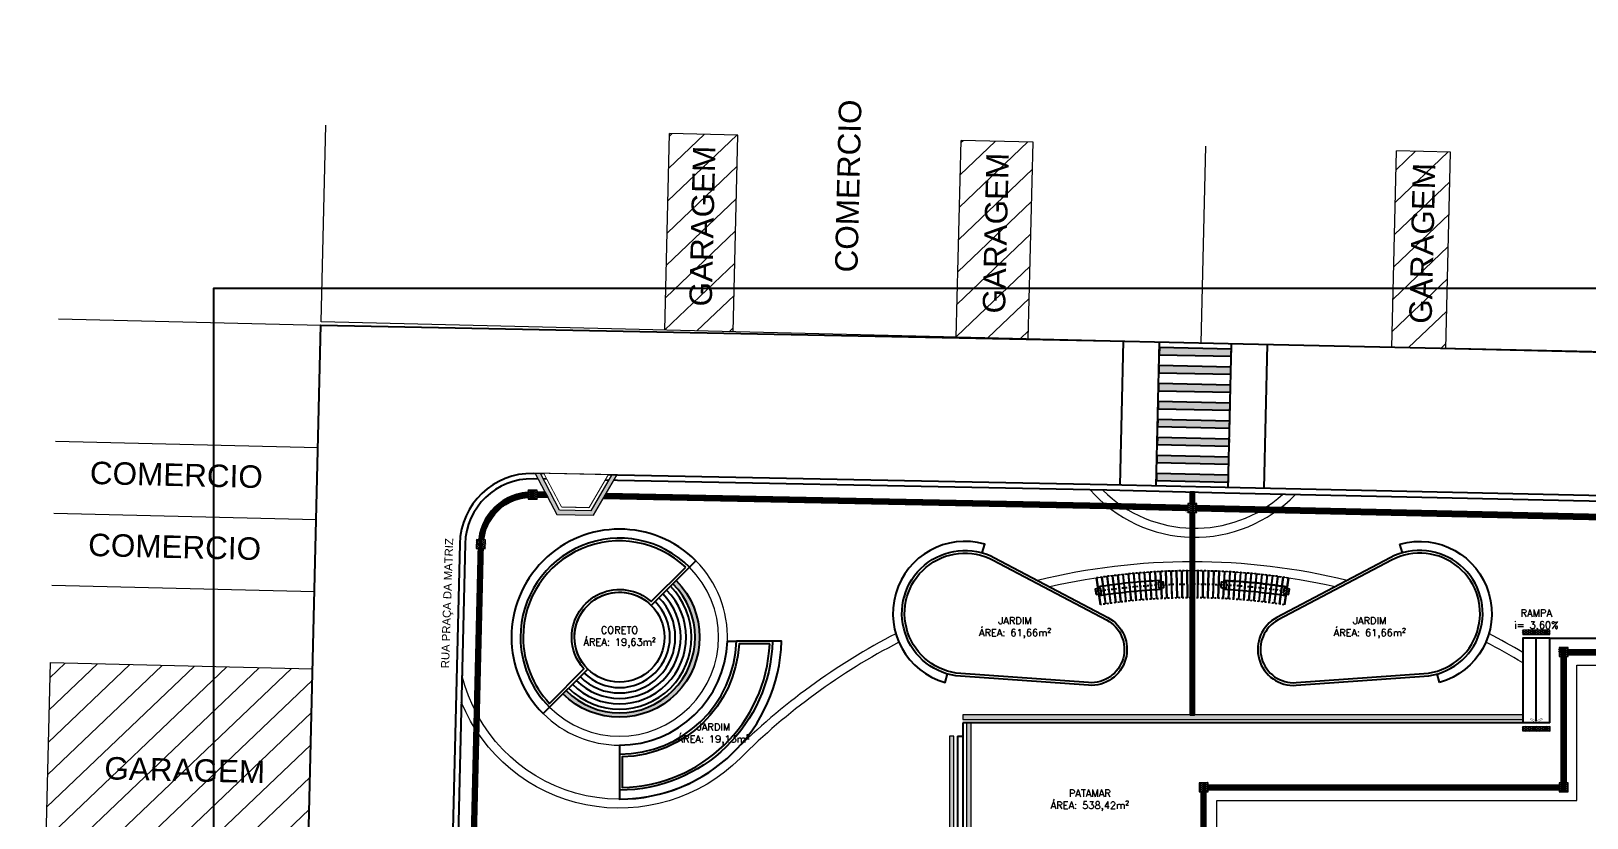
# Model space of a CAD drawing. Extents: x 387222 to 388513, y 9633222 to 9634061.
# Drawn here: x 387920.9 to 388007.3, y 9633648.4 to 9633692.1 of the extents above; entities that cross this region are included whole.
import ezdxf

# ---------------------------------------------------------------- set-up
doc = ezdxf.new("R2010")
doc.units = 0
doc.header["$LTSCALE"] = 0.04921259842519685
doc.set_wipeout_variables(frame=1)
doc.linetypes.add('DASHDOT', pattern=[1, 0.5, -0.25, 0, -0.25])
doc.layers.get('Defpoints').update_dxf_attribs({"color": 8})
for name, color, linetype, lineweight in [('ARQ_ALVENARIA', 1, 'Continuous', 0), ('ARQ_PISO', 7, 'Continuous', 13), ('CARAMANCHÃO', 2, 'Continuous', 13), ('Layout', 8, 'Continuous', 13)]:
    doc.layers.add(name, color=color, linetype=linetype, lineweight=lineweight)
for name, color, linetype in [('BANCO', 2, 'Continuous'), ('Camada 1', 7, 'Continuous'), ('EIXO', 253, 'DASHDOT'), ('MEIO-FIO', 3, 'Continuous'), ('P2', 2, 'Continuous'), ('P6', 4, 'Continuous'), ('PISO PODOTÁTIL DE ALERTA', 22, 'Continuous'), ('PISO PODOTÁTIL DIRECIONAL', 40, 'Continuous'), ('RAMPA', 7, 'Continuous'), ('SINAH_IMPLANTAR', 7, 'Continuous'), ('Texto', 2, 'Continuous')]:
    doc.layers.add(name, color=color, linetype=linetype)
doc.styles.add('COTA_200', font='romans.shx', dxfattribs={"height": 0.4})
doc.styles.add('RUA_200', font='arial.ttf', dxfattribs={"height": 0.45})
doc.styles.add('T7', font='arial.ttf')
pattern_1 = [(45, (57.49700831703376, -18.20105795003474), (-0.8980256121069153, 0.8980256121069154), [])]
pattern_2 = [(45, (72.08495355065679, 44.64894174784422), (-0.8980256121069153, 0.8980256121069154), [])]
pattern_3 = [(0, (0, 0), (0, 0.054992613154), [0.03175, -0.0635]), (120, (0, 0), (-0.04762500001185428, -0.02749630657699998), [0.03174999999999999, -0.06349999999999999]), (59.99999999999999, (0.03175, 0), (-0.04762500001185427, 0.027496306577), [0.03175, -0.0635])]
pattern_4 = [(45, (0, 0), (-0.02245064030267288, 0.02245064030267288), [])]

# ---------------------------------------------------------------- blocks, each defined once
blk = doc.blocks.new('A$C16AF3B07')
at = {"layer": 'Layout'}
h = blk.add_hatch(dxfattribs=at)
h.set_pattern_fill('LINE', color=256, scale=0.4, angle=45, style=0)
h.set_pattern_definition(pattern_1)
h.paths.add_polyline_path([(22.90000041777967, 10.93513705208898), (19.10000041779131, 10.93513705208898), (19.10000041779131, 2.272427082061768e-07), (22.90000041777967, 2.272427082061768e-07)])
h = blk.add_hatch(dxfattribs=at)
h.set_pattern_fill('LINE', color=256, scale=0.4, angle=45, style=0)
h.set_pattern_definition(pattern_1)
h.paths.add_polyline_path([(39.30000041780295, 10.93513705208898), (35.30000041780295, 10.93513705208898), (35.30000041780295, 2.272427073179983e-07), (39.30000041780295, 2.272427073179983e-07)])
h = blk.add_hatch(dxfattribs=at)
h.set_pattern_fill('LINE', color=256, scale=0.4, angle=45, style=0)
h.set_pattern_definition(pattern_1)
h.paths.add_polyline_path([(62.50000041775638, 10.93513705208898), (59.50000041775638, 10.93513705208898), (59.50000041775638, 2.272427082061768e-07), (62.50000041775638, 2.272427082061768e-07)])
for p, q in [((4.177563823759556e-07, 2.272427082061768e-07), (4.177563823759556e-07, 10.93513705208898)), ((19.10000041779131, 2.272427082061768e-07), (19.10000041779131, 10.93513705208898)), ((22.90000041777967, 10.93513705208898), (19.10000041779131, 10.93513705208898)), ((22.90000041777967, 2.272427082061768e-07), (22.90000041777967, 10.93513705208898)), ((35.30000041780295, 2.272427082061768e-07), (35.30000041780295, 10.93513705208898)), ((39.30000041780295, 10.93513705208898), (35.30000041780295, 10.93513705208898)), ((39.30000041780295, 2.272427082061768e-07), (39.30000041780295, 10.93513705208898)), ((48.90000041777967, 2.272427082061768e-07), (48.90000041777967, 10.93513705208898)), ((59.50000041775638, 2.272427082061768e-07), (59.50000041775638, 10.93513705208898)), ((62.50000041775638, 10.93513705208898), (59.50000041775638, 10.93513705208898)), ((62.50000041775638, 2.272427082061768e-07), (62.50000041775638, 10.93513705208898)), ((87.5100004177657, 2.272427082061768e-07), (4.177563823759556e-07, 2.272427082061768e-07))]:
    blk.add_line(p, q, dxfattribs=at)
at = {"layer": 'Layout', "char_height": 1.25, "width": 15.72225240717143, "attachment_point": 1, "rotation": 90, "style": 'T7'}
for s, insert in [('COMERCIO', (28.46997878997354, 3.451345736160874)), ('GARAGEM', (20.42481514048995, 1.36657103523612)), ('GARAGEM', (36.72481514047831, 1.36657103523612)), ('GARAGEM', (60.42481514048995, 1.36657103523612))]:
    blk.add_mtext(s, dxfattribs=dict(at, insert=insert))
blk = doc.blocks.new('A$C27F23DB8')
at = {"layer": 'Layout'}
h = blk.add_hatch(dxfattribs=at)
h.set_pattern_fill('LINE', color=256, scale=0.4, angle=45, style=0)
h.set_pattern_definition(pattern_2)
h.paths.add_polyline_path([(-8.418573997914791e-07, 43.74999992549419), (-8.418573997914791e-07, 32.74999992549419), (14.58794565137941, 32.74999992549419), (14.58794565137941, 43.74999992549419)])
h = blk.add_hatch(dxfattribs=at)
h.set_pattern_fill('LINE', color=256, scale=0.4, angle=45, style=0)
h.set_pattern_definition(pattern_2)
h.paths.add_polyline_path([(14.58794565137941, 23.14999992586672), (-8.418573997914791e-07, 23.14999992586672), (-8.418573997914791e-07, -7.450580596923828e-08), (14.58794565137941, -7.450580774559512e-08)])
for p, q in [((-8.418573997914791e-07, 62.84999992512167), (14.58794565137941, 62.84999992512167)), ((14.58794565137941, 62.84999992512167), (14.58794565137941, -7.450580596923828e-08)), ((-8.418573997914791e-07, 56.04999992437661), (14.58794565137941, 56.04999992437661)), ((-8.418573997914791e-07, 52.04999992437661), (14.58794565137941, 52.04999992437661)), ((-8.418573997914791e-07, 48.04999992437661), (14.58794565137941, 48.04999992437661)), ((-8.418573997914791e-07, 43.74999992549419), (14.58794565137941, 43.74999992549419)), ((-8.418573997914791e-07, 43.74999992549419), (-8.418573997914791e-07, 32.74999992549419)), ((-8.418573997914791e-07, 32.74999992549419), (14.58794565137941, 32.74999992549419)), ((-8.418573997914791e-07, 23.14999992586672), (14.58794565137941, 23.14999992586672)), ((-8.418573997914791e-07, 23.14999992586672), (-8.418573997914791e-07, -7.450580596923828e-08)), ((-8.418573997914791e-07, -7.450580596923828e-08), (14.58794565137941, -7.450580596923828e-08))]:
    blk.add_line(p, q, dxfattribs=at)
at = {"layer": 'Layout', "char_height": 1.25, "width": 15.72225240717143, "attachment_point": 1, "style": 'T7'}
for s, insert in [('COMERCIO', (1.958873687661253, 54.97735525295138)), ('COMERCIO', (1.958873687661253, 50.97735525295138)), ('GARAGEM', (3.160352639679331, 38.59256872162223)), ('GARAGEM', (3.160352639679331, 12.04960590042174))]:
    blk.add_mtext(s, dxfattribs=dict(at, insert=insert))
blk = doc.blocks.new('Car 01')
at = {"layer": 'BANCO'}
for radius, start, end in [(35, 92.87999999979368, 98.59907443741207), (35, 81.40092556258797, 87.12000000020632), (34.5, 92.87999999984801, 98.59848131056421), (34.5, 81.4015186894358, 87.12000000015199)]:
    blk.add_arc((-0.291117513901554, -34.7487805634737), radius, start, end, dxfattribs=at)
at = {"layer": 'CARAMANCHÃO'}
for points in [[(-5.648842221009545, 0.344600735232234), (-5.423503837373573, -1.138376882299781)], [(-5.599409633723553, 0.352112015709281), (-5.374071250087582, -1.130865601822734)], [(-5.354660024575423, 0.38825349137187), (-5.14175316732144, -1.096559854224324)], [(-5.305166246311273, 0.3953503873199224), (-5.09225938905729, -1.089462958276272)], [(-5.060122451221105, 0.4294402115046978), (-4.859662062954158, -1.057104652747512)], [(-5.010570955695584, 0.4361222255975008), (-4.810110567428637, -1.050422638654709)], [(-4.765250172757078, 0.4681580010801554), (-4.577250322385225, -1.020014051347971)], [(-4.715644437645096, 0.4744246639311314), (-4.527644587273244, -1.013747388496995)], [(-4.470063884218689, 0.5044041462242603), (-4.294537766312715, -0.9852906484156847)], [(-4.420407390978653, 0.5102550182491541), (-4.244881273072679, -0.9794397763907909)], [(-4.17458430287661, 0.5381761007010937), (-4.011544236389454, -0.9529368840157986)], [(-4.124880536634009, 0.5436107702553272), (-3.961840470146853, -0.947502214461565)], [(-3.878832166374195, 0.5694714970886707), (-3.728289594117086, -0.9229550287127495)], [(-3.829084615514148, 0.5744895823299885), (-3.678542043257039, -0.9179369434714317)], [(-3.582828231737949, 0.5982881356030703), (-3.44479371921625, -0.8953471872955561)], [(-3.533040387672372, 0.6028892863541842), (-3.395005875150673, -0.8907460365444422)], [(-3.286593273514882, 0.6246239952743053), (-3.161076508520637, -0.8701152950525284)], [(-3.236768630507868, 0.6288078874349594), (-3.111251865513623, -0.8659314028918743)], [(-2.990148082550149, 0.6484772264957428), (-2.877157874230761, -0.8472611233592033)], [(-2.940290137485135, 0.6522435657680035), (-2.827299929165747, -0.8434947840869427)], [(-2.693513464240823, 0.6698461566120386), (-2.593057742691599, -0.8267862796783447)], [(-2.643625716329552, 0.6731946803629398), (-2.543169994780328, -0.8234377559274435)], [(-2.396710237546358, 0.6887292861938477), (-2.308796053112019, -0.8086921963840723)], [(-2.34679618809605, 0.6916597578674555), (-2.258882003661711, -0.8057617247104645)], [(-2.099759233125951, 0.7051252890378237), (-2.024392755876761, -0.792980145663023)], [(-2.049822385248262, 0.7076375037431717), (-1.974455907999072, -0.790467930957675)], [(-1.802681291999761, 0.7190330140292645), (-1.73986781144049, -0.7796512302011251)], [(-1.752725150436163, 0.7211267966777086), (-1.689911669876892, -0.777557447552681)], [(-1.505497264093719, 0.7304514851421118), (-1.455241188639775, -0.7687063869088888)], [(-1.455525334924459, 0.7321266885846853), (-1.405269259470515, -0.7670311834663153)], [(-1.208228006900754, 0.7393799033015966), (-1.170532863703556, -0.7601463794708252)], [(-1.158243797370233, 0.74063640832901), (-1.120548654173035, -0.7588898744434118)], [(-0.9108943836181425, 0.7458176389336586), (-0.8857628183322959, -0.7539718132466078)], [(-0.860901401785668, 0.7466553580015898), (-0.8357698364998214, -0.7531340941786766)], [(-0.6135172623326071, 0.7497642450034618), (-0.6009510387084447, -0.750183118507266)], [(-0.5635190168977715, 0.750183118507266), (-0.5509527932736091, -0.7497642450034618)], [(-0.3161175139248371, 0.7512194365262985), (-0.3161175139248371, -0.7487805634737015)], [(-0.266117513878271, 0.7512194365262985), (-0.266117513878271, -0.7487805634737015)], [(-0.01871601090533659, 0.750183118507266), (-0.03128223452949896, -0.7497642450034618)], [(0.03128223452949896, 0.7497642450034618), (0.01871601090533659, -0.750183118507266)], [(0.2786663739825599, 0.7466553580015898), (0.2535348086967133, -0.7531340941786766)], [(0.3286593558150344, 0.7458176389336586), (0.3035277905291878, -0.7539718132466078)], [(0.5760087695671245, 0.74063640832901), (0.5383136263699271, -0.7588898744434118)], [(0.6259929790976457, 0.7393799033015966), (0.5882978359004483, -0.7601463794708252)], [(0.8732903071213514, 0.7321266885846853), (0.8230342316674069, -0.7670311834663153)], [(0.9232622362906113, 0.7304514851421118), (0.8730061608366668, -0.7687063869088888)], [(1.170490122633055, 0.7211267966777086), (1.107676642073784, -0.777557447552681)], [(1.220446264196653, 0.7190330140292645), (1.157632783637382, -0.7796512302011251)], [(1.467587357445154, 0.7076375037431717), (1.392220880195964, -0.790467930957675)], [(1.517524205322843, 0.7051252890378237), (1.442157728073653, -0.792980145663023)], [(1.764561160292942, 0.6916597578674555), (1.676646975858603, -0.8057617247104645)], [(1.81447520974325, 0.6887292861938477), (1.726561025308911, -0.8086921963840723)], [(2.061390688526444, 0.6731946803629398), (1.96093496697722, -0.8234377559274435)], [(2.111278436437715, 0.6698461566120386), (2.010822714888491, -0.8267862796783447)], [(2.358055109682027, 0.6522435657680035), (2.245064901362639, -0.8434947840869427)], [(2.407913054747041, 0.6484772264957428), (2.294922846427653, -0.8472611233592033)], [(2.654533602762967, 0.6288078874349594), (2.529016837768722, -0.8659314028918743)], [(2.704358245769981, 0.6246239952743053), (2.578841480775736, -0.8701152950525284)], [(2.950805359869264, 0.6028892863541842), (2.812770847347565, -0.8907460365444422)], [(3.000593203934841, 0.5982881356030703), (2.862558691413142, -0.8953471872955561)], [(3.24684958771104, 0.5744895823299885), (3.096307015453931, -0.9179369434714317)], [(3.296597138571087, 0.5694714970886707), (3.146054566313978, -0.9229550287127495)], [(3.542645508830901, 0.5436107702553272), (3.379605442343745, -0.947502214461565)], [(3.592349275073502, 0.5381761007010937), (3.429309208586346, -0.9529368840157986)], [(3.838172363175545, 0.5102550182491541), (3.66264624526957, -0.9794397763907909)], [(3.887828856415581, 0.5044041462242603), (3.712302738509607, -0.9852906484156847)], [(4.133409409841988, 0.4744246657937765), (3.945409559470136, -1.01374738663435)], [(4.18301514495397, 0.4681580029428005), (3.995015294582117, -1.020014049485326)], [(4.428335927892476, 0.4361222255975008), (4.227875539625529, -1.050422638654709)], [(4.477887423417997, 0.4294402115046978), (4.277427035151049, -1.057104652747512)], [(4.722931218508165, 0.3953503873199224), (4.510024361254182, -1.089462958276272)], [(4.772424996772315, 0.38825349137187), (4.559518139518332, -1.096559854224324)], [(5.017174605920445, 0.352112015709281), (4.791836222284473, -1.130865601822734)], [(5.066607193206437, 0.344600735232234), (4.841268809570465, -1.138376882299781)]]:
    blk.add_lwpolyline(points, dxfattribs=at)
at = {"layer": 'EIXO'}
for points in [[(-5.624125927395653, 0.3483563754707575), (-5.398787543701474, -1.134621242061257)], [(-5.329913135443348, 0.3918019384145737), (-5.117006278189365, -1.093011405318975)], [(-5.035346703487448, 0.4327812176197767), (-4.834886315162294, -1.053763644769788)], [(-4.740447305201087, 0.4712913315743208), (-4.552447454829235, -1.01688071899116)], [(-4.445235637598671, 0.5073295831680298), (-4.269709519692697, -0.9823652133345604)], [(-4.14973241975531, 0.5408934354782104), (-3.986692353268154, -0.9502195492386818)], [(-3.853958390944172, 0.5719805397093296), (-3.703415818687063, -0.9204459860920906)], [(-3.557934309705161, 0.6005887109786272), (-3.419899797183461, -0.8930466119199991)], [(-3.261680952040479, 0.6267159413546324), (-3.136164186988026, -0.8680233489722013)], [(-2.965219110017642, 0.6503603961318731), (-2.852228901698254, -0.845377953723073)], [(-2.668569590256084, 0.6715204175561666), (-2.568113868765067, -0.8251120168715715)], [(-2.371753212821204, 0.690194521099329), (-2.283839028386865, -0.8072269596159458)], [(-2.074790809187107, 0.7063813973218203), (-1.999424331937917, -0.7917240392416716)], [(-1.777703221247066, 0.7200799062848091), (-1.714889740629587, -0.7786043398082256)], [(-1.480511299509089, 0.7312890868633986), (-1.430255224055145, -0.767868785187602)], [(-1.183235902106389, 0.7400081567466259), (-1.1455407589674, -0.7595181278884411)], [(-0.8858978927019052, 0.7462364993989468), (-0.8607663274160586, -0.7535529546439648)], [(-0.5885181396151893, 0.7499736808240414), (-0.5759519159910269, -0.7499736808240414)], [(-0.291117513901554, 0.7512194365262985), (-0.291117513901554, -0.7487805634737015)], [(0.006283111812081188, 0.7499736808240414), (-0.006283111812081188, -0.7499736808240414)], [(0.3036628648987971, 0.7462364993989468), (0.2785312996129505, -0.7535529546439648)], [(0.6010008743032813, 0.7400081567466259), (0.5633057311642915, -0.7595181278884411)], [(0.8982762717059813, 0.7312890868633986), (0.8480201962520368, -0.767868785187602)], [(1.195468193443958, 0.7200799062848091), (1.132654712826479, -0.7786043398082256)], [(1.492555781383999, 0.7063813973218203), (1.417189304134808, -0.7917240392416716)], [(1.789518185018096, 0.690194521099329), (1.701604000583757, -0.8072269596159458)], [(2.086334562452976, 0.6715204175561666), (1.985878840961959, -0.8251120168715715)], [(2.382984082214534, 0.6503603961318731), (2.269993873895146, -0.845377953723073)], [(2.679445924295578, 0.6267159413546324), (2.553929159243125, -0.8680233489722013)], [(2.975699281902052, 0.6005887109786272), (2.837664769380353, -0.8930466119199991)], [(3.271723363141064, 0.5719805397093296), (3.121180790883955, -0.9204459860920906)], [(3.567497391952202, 0.5408934354782104), (3.404457325465046, -0.9502195492386818)], [(3.863000609795563, 0.5073295831680298), (3.687474491889589, -0.9823652133345604)], [(4.158212277397979, 0.4712913334369659), (3.970212427026127, -1.016880717128515)], [(4.45311167568434, 0.4327812176197767), (4.252651287359186, -1.053763644769788)], [(4.74767810764024, 0.3918019384145737), (4.534771250386257, -1.093011405318975)], [(5.041890899592545, 0.3483563754707575), (4.816552515898366, -1.134621242061257)]]:
    blk.add_lwpolyline(points, dxfattribs=at)
for radius, start, end in [(34.75, 81.13846155099105, 98.86153844900895), (35.5, 81.36000000304605, 98.63999999695396), (34, 81.36000000304605, 98.63999999695396)]:
    blk.add_arc((-0.291117513901554, -34.7487805634737), radius, start, end, dxfattribs=at)
at = {"layer": 'P6'}
for points in [[(-2.179320110939443, -0.2012378051877022, -0.002167640242769304), (-1.879699024022557, -0.1861645095050335), (-1.894772458763327, 0.1134593691676855, 0.002149007059236407), (-2.194393545971252, 0.09838607534766197)], [(1.297464027360547, -0.1861645113676786, -0.002167640242769304), (1.597085114277434, -0.2012378070503473), (1.612158551230095, 0.09838607162237167, 0.002149007059236407), (1.312537464255001, 0.1134593691676855)], [(-5.637037243577652, -0.5651710126549006, -0.002167640242769304), (-5.340441720210947, -0.5201033353805542), (-5.385509815707337, -0.2235050480812788, 0.002149007059236407), (-5.682105339481495, -0.26857272349298)], [(4.758206723199692, -0.5201033409684896, -0.002167640242769304), (5.054802246566396, -0.565171018242836), (5.09987034421647, -0.2685727309435606, 0.002149007059236407), (4.80327482096618, -0.2235050518065691)]]:
    blk.add_lwpolyline(points, format="xyb", close=True, dxfattribs=at)
blk = doc.blocks.new('A$C71521215')
blk.add_wipeout([(8.30809585750103e-06, 2.3207240477204323), (0.2859305207966827, 2.314510190859438), (1.3533242392586544, 0.2908406164497128), (3.0882759101805277, 0.2531354706734419), (4.242579913348891, 2.2285217866301537), (4.528502125060186, 2.2223079316318035), (3.2299101346870884, -1.6521662473678589e-06), (1.2008262417512015, 0.04409577324986458)])
at = {"layer": 'RAMPA'}
for points in [[(0.5146682909689844, 2.30953910574317), (1.475322637299541, 0.4882364887744188), (2.974968530528713, 0.4556451700627804), (4.013842144981027, 2.233492871746421)], [(4.013842144981027, 2.233492871746421), (0.5146682909689844, 2.30953910574317)], [(1.475322637299541, 0.4882364887744188), (1.514432219963055, 2.287811562418938)], [(2.974968530528713, 0.4556451700627804), (3.014078113483265, 2.255220241844654)]]:
    blk.add_lwpolyline(points, dxfattribs=at)
blk.add_wipeout([(4.013842144981027, 2.2334928717464204), (2.974968530564395, 0.455645169541369), (3.0140781162612504, 2.255220369001134)])
blk.add_wipeout([(3.0140781134843646, 2.255220241945831), (1.5144322199966456, 2.287811562039094), (1.4753226372980248, 0.48823648982316215), (2.9749685305743476, 0.45564517071872324)])
blk.add_wipeout([(1.5144322210701553, 2.2878116109539475), (0.5146682909565643, 2.309539106065689), (1.4753226372887416, 0.48823648891477367)])
at = {"layer": 'PISO PODOTÁTIL DE ALERTA'}
h = blk.add_hatch(dxfattribs=at)
h.set_pattern_fill('HEX', color=256, scale=0.01)
h.set_pattern_definition([(0, (-387948.2243954765, -9633669.536576068), (0, 0.054992613154), [0.03175, -0.0635]), (120, (-387948.2243954765, -9633669.536576068), (-0.04762500001185428, -0.02749630657699998), [0.03174999999999999, -0.06349999999999997]), (59.99999999999999, (-387948.1926454765, -9633669.536576068), (-0.04762500001185427, 0.027496306577), [0.03175, -0.0635])])
h.paths.add_polyline_path([(3.229910134687088, -1.652166247367859e-06), (4.528502125060186, 2.222307931631804), (4.242579913348891, 2.228521786630154), (3.088275910180528, 0.2531354706734419), (1.353324239258654, 0.2908406164497137), (0.2859305207966829, 2.314510190859437), (8.30809585750103e-06, 2.320724047720432), (1.200826241751201, 0.04409577324986456)])
at = {"layer": 'ARQ_PISO'}
blk.add_lwpolyline([(4.242579913348891, 2.228521786630154), (3.088275910180528, 0.2531354706734419), (1.353324239258654, 0.2908406164497137), (0.2859305207966827, 2.314510190859437), (8.30809585750103e-06, 2.320724047720432), (1.200826241751201, 0.04409577324986458), (3.229910134687088, -1.652166247367859e-06), (4.528502125060186, 2.222307931631804)], close=True, dxfattribs=at)
blk = doc.blocks.new('tatil')
blk.add_wipeout([(-0.25, -0.25), (0.25, -0.25), (0.25, 0.25), (-0.25, 0.25)]).dxf.layer = 'ARQ_PISO'
at = {"layer": 'PISO PODOTÁTIL DE ALERTA'}
h = blk.add_hatch(dxfattribs=at)
h.set_pattern_fill('HEX', color=256, scale=0.01)
h.set_pattern_definition([(0, (-387981.9657061326, -9633638.347673833), (0, 0.054992613154), [0.03175, -0.0635]), (120, (-387981.9657061326, -9633638.347673833), (-0.04762500001185428, -0.02749630657699998), [0.03174999999999999, -0.06349999999999997]), (59.99999999999999, (-387981.9339561326, -9633638.347673833), (-0.04762500001185427, 0.027496306577), [0.03175, -0.0635])])
h.paths.add_polyline_path([(-0.25, -0.25), (0.25, -0.25), (0.25, 0.25), (-0.25, 0.25)])
at = {"layer": 'ARQ_PISO'}
blk.add_lwpolyline([(-0.25, -0.25), (0.25, -0.25), (0.25, 0.25), (-0.25, 0.25)], close=True, dxfattribs=at)
at = {"layer": 'Defpoints'}
blk.add_lwpolyline([(0, 0.25), (0, -0.25)], dxfattribs=at)

msp = doc.modelspace()

# ---------------------------------------------------------------- hatches: boundary and pattern name
at = {"layer": 'PISO PODOTÁTIL DE ALERTA'}
h = msp.add_hatch(dxfattribs=at)
h.set_pattern_fill('HEX', color=256, scale=0.01)
h.set_pattern_definition(pattern_3)
edge = h.paths.add_edge_path()
edge.add_line((387956.5061503918, 9633661.40578912), (387956.6829270869, 9633661.582565814))
edge.add_arc((387953.5363019108, 9633658.435940638), 4.449999999788139, -134.9999999984101, 44.99999999894021, ccw=False)
edge.add_line((387950.3896767349, 9633655.289315462), (387950.5664534302, 9633655.466092156))
edge.add_arc((387953.5363019108, 9633658.435940638), 4.200000000403553, 225.0000000129142, 405.0000000101068)
h = msp.add_hatch(dxfattribs=at)
h.set_pattern_fill('HEX', color=256, scale=0.01)
h.set_pattern_definition(pattern_3)
h.paths.add_polyline_path([(388003.7128326783, 9633658.580389613), (388005.2128326783, 9633658.580389613), (388005.2128326783, 9633658.830389613), (388003.7128326783, 9633658.830389613)])
h = msp.add_hatch(dxfattribs=at)
h.set_pattern_fill('HEX', color=256, scale=0.01)
h.set_pattern_definition(pattern_3)
h.paths.add_polyline_path([(387972.6128326783, 9633653.870389612), (388003.7128326783, 9633653.870389612), (388003.7128326783, 9633654.120389612), (387972.6128326783, 9633654.120389616)])
h = msp.add_hatch(dxfattribs=at)
h.set_pattern_fill('HEX', color=256, scale=0.01)
h.set_pattern_definition(pattern_3)
h.paths.add_polyline_path([(387972.8128326783, 9633653.670389613), (387972.8128326783, 9633635.070389614), (387973.0628326783, 9633635.070389614), (387973.0628326783, 9633653.670389613)])
h = msp.add_hatch(dxfattribs=at)
h.set_pattern_fill('HEX', color=256, scale=0.01)
h.set_pattern_definition(pattern_3)
h.paths.add_polyline_path([(388003.7128326783, 9633653.470389614), (388005.2128326783, 9633653.470389614), (388005.2128326783, 9633653.220389614), (388003.7128326783, 9633653.220389614)])
h = msp.add_hatch(dxfattribs=at)
h.set_pattern_fill('HEX', color=256, scale=0.01)
h.set_pattern_definition(pattern_3)
h.paths.add_polyline_path([(387972.1128326783, 9633646.679823576), (387972.1128326783, 9633652.934540559), (387971.8628326783, 9633652.934540559), (387971.8628326783, 9633646.679823576)])
at = {"layer": 'PISO PODOTÁTIL DIRECIONAL'}
h = msp.add_hatch(dxfattribs=at)
h.set_pattern_fill('ANSI31', color=256, scale=0.01)
h.set_pattern_definition(pattern_4)
h.paths.add_polyline_path([(387952.63590874, 9633666.153422408), (387980.5905188017, 9633665.602836234), (387987.1414100297, 9633665.446004262), (388006.5065168894, 9633665.020342898), (388025.5096567365, 9633664.607353752), (388025.3762325213, 9633664.86031245), (388006.5119487767, 9633665.27028388), (387987.1471486892, 9633665.695938509), (387980.595972026, 9633665.852777315), (387952.7803604248, 9633666.400625814)])
h = msp.add_hatch(dxfattribs=at)
h.set_pattern_fill('ANSI31', color=256, scale=0.01)
h.set_pattern_definition(pattern_4)
h.paths.add_polyline_path([(387985.2324307629, 9633666.49199282), (387985.2324307614, 9633654.120389614), (387985.4824307614, 9633654.120389614), (387985.4824307614, 9633666.486007681)])
h = msp.add_hatch(dxfattribs=at)
h.set_pattern_fill('ANSI31', color=256, scale=0.01)
h.set_pattern_definition(pattern_4)
h.paths.add_polyline_path([(388005.8628326783, 9633631.010389615), (388005.8628326783, 9633638.520389615), (387985.8628326783, 9633638.520389615), (387985.8628326783, 9633650.220389614), (388005.8628326783, 9633650.220389614), (388005.8628326783, 9633657.730389614), (388015.5628326784, 9633657.730389614), (388015.5628326784, 9633652.720389614), (388023.5628326784, 9633652.720389614), (388023.5628326784, 9633636.020389615), (388015.5628326784, 9633636.020389615), (388015.5628326784, 9633631.010389615)])
h.paths.add_polyline_path([(388006.1128326783, 9633631.260389615), (388006.1128326783, 9633638.770389615), (387986.1128326783, 9633638.770389615), (387986.1128326783, 9633649.970389614), (388006.1128326783, 9633649.970389614), (388006.1128326783, 9633657.480389614), (388015.3128326784, 9633657.480389614), (388015.3128326784, 9633652.470389614), (388023.3128326784, 9633652.470389614), (388023.3128326784, 9633636.270389615), (388015.3128326784, 9633636.270389615), (388015.3128326784, 9633631.260389615)], flags=16)
at = {"layer": 'SINAH_IMPLANTAR'}
h = msp.add_hatch(color=256, dxfattribs=at)
h.dxf.hatch_style = 1
h.paths.add_polyline_path([(387983.5167936721, 9633674.131021416), (387987.5157636353, 9633674.040251194), (387987.5248406576, 9633674.44014819), (387983.5258706944, 9633674.530918412)])
h = msp.add_hatch(color=256, dxfattribs=at)
h.dxf.hatch_style = 1
h.paths.add_polyline_path([(387983.4941011163, 9633673.131278927), (387987.4930710795, 9633673.040508702), (387987.5021481018, 9633673.440405698), (387983.5031781386, 9633673.531175923)])
h = msp.add_hatch(color=256, dxfattribs=at)
h.dxf.hatch_style = 1
h.paths.add_polyline_path([(387983.4714085605, 9633672.131536433), (387987.4703785237, 9633672.040766211), (387987.479455546, 9633672.44066321), (387983.4804855828, 9633672.531433431)])
h = msp.add_hatch(color=256, dxfattribs=at)
h.dxf.hatch_style = 1
h.paths.add_polyline_path([(387983.4487160047, 9633671.131793942), (387987.4476859679, 9633671.04102372), (387987.4567629902, 9633671.440920716), (387983.457793027, 9633671.531690938)])
h = msp.add_hatch(color=256, dxfattribs=at)
h.dxf.hatch_style = 1
h.paths.add_polyline_path([(387983.4260234489, 9633670.132051453), (387987.4249934121, 9633670.041281229), (387987.4340704344, 9633670.441178225), (387983.4351004712, 9633670.53194845)])
h = msp.add_hatch(color=256, dxfattribs=at)
h.dxf.hatch_style = 1
h.paths.add_polyline_path([(387983.403330893, 9633669.132308962), (387987.4023008562, 9633669.041538738), (387987.4113778786, 9633669.441435736), (387983.4124079154, 9633669.532205958)])
h = msp.add_hatch(color=256, dxfattribs=at)
h.dxf.hatch_style = 1
h.paths.add_polyline_path([(387983.3806383372, 9633668.13256647), (387987.3796083004, 9633668.041796248), (387987.3886853228, 9633668.441693245), (387983.3897153596, 9633668.532463467)])
h = msp.add_hatch(color=256, dxfattribs=at)
h.dxf.hatch_style = 1
h.paths.add_polyline_path([(387983.3579457814, 9633667.13282398), (387987.3569157446, 9633667.042053755), (387987.365992767, 9633667.441950753), (387983.3670228038, 9633667.532720977)])

# ---------------------------------------------------------------- linework, layer by layer
msp.add_lwpolyline([(387985.2324307629, 9633666.49199282), (387985.2324307614, 9633654.120389614), (387985.4824307614, 9633654.120389614), (387985.4824307614, 9633666.486007681), (387985.2324307629, 9633666.49199282)])
at = {"layer": 'ARQ_ALVENARIA'}
msp.add_lwpolyline([(388006.7128326783, 9633631.860389614), (388006.7128326783, 9633639.370389614), (387986.7128326783, 9633639.370389614), (387986.7128326783, 9633649.370389614), (388006.7128326783, 9633649.370389614), (388006.7128326783, 9633656.880389614), (388014.7128326783, 9633656.880389614), (388014.7128326783, 9633651.870389614), (388022.7128326783, 9633651.870389614), (388022.7128326783, 9633636.870389614), (388014.7128326783, 9633636.870389614), (388014.7128326783, 9633631.860389614)], close=True, dxfattribs=at)
at = {"layer": 'ARQ_PISO'}
for points in [[(387993.9527199896, 9633661.584657285, 0.1211490013378868), (387976.7596084794, 9633661.584685402)], [(387993.2814051876, 9633661.23017643, 0.1130496624757512), (387977.4309258278, 9633661.230203204)], [(387968.8883913051, 9633658.628856985, 0.07772793100162502), (387959.9002629411, 9633652.07197961, -0.58599881383912), (387944.7856695229, 9633656.332031706, -0.58599881383912)], [(388003.7128326782, 9633657.59435508, 0.01497239382615824), (388001.8265001532, 9633658.637479596)], [(387969.060690256, 9633658.155149281, 0.077278233660658), (387960.2538163317, 9633651.718426218, -0.53540820342545), (387944.7493379978, 9633654.824948369, -0.53540820342545)], [(388003.7128326781, 9633657.011668637, 0.01660991178263645), (388001.6552056801, 9633658.163246712)]]:
    msp.add_lwpolyline(points, format="xyb", dxfattribs=at)
for points in [[(388003.7128326783, 9633658.580389613), (388005.2128326783, 9633658.580389613), (388005.2128326783, 9633658.830389613), (388003.7128326783, 9633658.830389613), (388003.7128326783, 9633658.580389613)], [(388006.1128326783, 9633657.480389614), (388005.8628326783, 9633657.730389614)], [(387972.6128326783, 9633653.870389612), (388003.7128326783, 9633653.870389612), (388003.7128326783, 9633654.120389612), (387972.6128326783, 9633654.120389616), (387972.6128326783, 9633653.870389612)], [(387972.8128326783, 9633653.670389613), (387972.8128326783, 9633635.070389614), (387973.0628326783, 9633635.070389614), (387973.0628326783, 9633653.670389613), (387972.8128326783, 9633653.670389613)], [(388003.7128326783, 9633653.470389614), (388005.2128326783, 9633653.470389614), (388005.2128326783, 9633653.220389614), (388003.7128326783, 9633653.220389614), (388003.7128326783, 9633653.470389614)], [(387972.1128326783, 9633646.679823576), (387972.1128326783, 9633652.934540559), (387971.8628326783, 9633652.934540559), (387971.8628326783, 9633646.679823576), (387972.1128326783, 9633646.679823576)], [(387985.8628326783, 9633650.220389614), (387986.1128326783, 9633649.970389614)], [(388005.8628326783, 9633650.220389614), (388006.1128326783, 9633649.970389614)]]:
    msp.add_lwpolyline(points, dxfattribs=at)
for centre, radius, start, end in [((387985.5001515127, 9633671.738708448), 7.750076382344606, 221.3264245162504, 316.0475551313853), ((387985.5001515127, 9633671.738708448), 7.250076382344606, 225.0808517054642, 312.2878456340736), ((387953.5363019108, 9633658.435940638), 5.5, 225.0000000064321, 45.00000000514505), ((387953.5363019108, 9633658.435940638), 6, 357.8424442292331, 45.00000000589571), ((387953.5363019108, 9633658.435940638), 6, 225.0000000035375, 269.9999999988877)]:
    msp.add_arc(centre, radius, start, end, dxfattribs=at)
at = {"layer": 'BANCO'}
for points in [[(387957.4253892064, 9633662.325027935), (387957.7789425975, 9633662.678581325, 0.9999999999794204), (387949.2936612242, 9633654.193299951), (387949.6447270021, 9633654.544365728)], [(387973.6876037483, 9633663.121900946), (387973.8249643104, 9633663.602662915, 0.9999845865907266), (387971.6271952983, 9633655.910471335), (387971.7645558614, 9633656.391233308)], [(387996.8874174076, 9633663.602662915, -0.9999807767049875), (387999.0851864197, 9633655.910471335)], [(387983.6027091579, 9633661.481160013), (387983.5976397228, 9633661.581928266, 0.02495935079372843), (387980.1230128781, 9633661.232692664), (387980.1381699964, 9633661.13294194)], [(387983.6177824534, 9633661.181538926), (387983.6227618819, 9633661.082559789, 0.02495676117749358), (387980.1981256936, 9633660.738366663), (387980.1832376859, 9633660.83634634)], [(387990.5290730242, 9633660.836357076), (387990.5142560244, 9633660.738366663, 0.02495676117749369), (387987.0896198361, 9633661.082559789), (387987.0945992645, 9633661.181538925)], [(387987.1096725601, 9633661.481160013), (387987.1147419952, 9633661.581928266, -0.02495935079372837), (387990.589010592, 9633661.232746836), (387990.5739257649, 9633661.13298518)]]:
    msp.add_lwpolyline(points, format="xyb", dxfattribs=at)
for points in [[(387997.0247779696, 9633663.121900946), (387996.8874174076, 9633663.602662915)], [(387959.5320483883, 9633658.21005532), (387960.0323757884, 9633658.21005532)], [(387999.0851864197, 9633655.910471335), (387998.9478258566, 9633656.391233308)], [(387953.5363019107, 9633652.435940638), (387953.5363019107, 9633651.935940638)]]:
    msp.add_lwpolyline(points, dxfattribs=at)
for points in [[(387980.0102711293, 9633660.809744336, -0.002167640242769304), (387980.3068666527, 9633660.854812013), (387980.2617985572, 9633661.1514103, 0.002149007059236407), (387979.9652030334, 9633661.106342625)], [(387983.467988262, 9633661.173677543, -0.002167640242769304), (387983.7676093489, 9633661.188750839), (387983.7525359141, 9633661.488374718, 0.002149007059236407), (387983.4529148269, 9633661.473301424)], [(387986.9447724003, 9633661.188750837, -0.002167640242769304), (387987.2443934872, 9633661.173677541), (387987.2594669241, 9633661.47330142, 0.002149007059236407), (387986.9598458371, 9633661.488374718)], [(387990.4055150961, 9633660.854812007, -0.002167640242769304), (387990.7021106195, 9633660.80974433), (387990.7471787171, 9633661.106342617, 0.002149007059236407), (387990.4505831939, 9633661.151410297)], [(387953.5363019107, 9633649.935940638), (387953.5363019107, 9633649.43594064), (387953.5363019107, 9633649.435940638, 0.4068806126707158), (387962.5334667878, 9633658.210055321), (387962.0332999586, 9633658.210055321, -0.4064503358100088)]]:
    msp.add_lwpolyline(points, format="xyb", close=True, dxfattribs=at)
for radius, start, end in [(6, 269.9999999988877, 357.8424442292331), (6.5, 269.9999999989741, 358.0084797181881)]:
    msp.add_arc((387953.5363019108, 9633658.435940638), radius, start, end, dxfattribs=at)
at = {"layer": 'Camada 1'}
for points in [[(387981.3516509204, 9633666.87819327), (387981.5331955922, 9633674.876319345)], [(387983.351135902, 9633666.83280816), (387983.5326805739, 9633674.830934234)], [(387987.3501058652, 9633666.742037935), (387987.531650537, 9633674.740164012)], [(387989.3495908468, 9633666.696652824), (387989.5311355186, 9633674.694778899)]]:
    msp.add_lwpolyline(points, dxfattribs=at)
at = {"layer": 'Defpoints'}
msp.add_lwpolyline([(388055.0084279774, 9633613.829406537), (387931.0084279774, 9633613.829406537), (387931.0084279774, 9633677.829406537), (388055.0084279774, 9633677.829406537)], close=True, dxfattribs=at)
at = {"layer": 'MEIO-FIO'}
for points in [[(387935.218506247, 9633603.86832714), (387936.9517112991, 9633675.76413763), (387980.7933787457, 9633674.900644422), (387987.3548881705, 9633674.743558245), (388006.7105669947, 9633674.318104075), (388030.0798313678, 9633673.810227545), (388033.4149044964, 9633692.108108383)], [(387962.0332999586, 9633658.210055321), (387960.0323757884, 9633658.21005532)], [(387953.5363019107, 9633651.935940638), (387953.5363019107, 9633649.935940638)]]:
    msp.add_lwpolyline(points, dxfattribs=at)
for points in [[(388033.2574345423, 9633653.070389614), (388033.2574345423, 9633661.825266957, 0.4078634361055881), (388029.3443447361, 9633665.824322673), (388006.5347627029, 9633666.320036005), (387987.17125106, 9633666.745662346), (387980.6188755682, 9633666.902529852), (387948.7390637675, 9633667.5304257, 0.4129226869043201), (387944.6614579695, 9633663.627602017), (387943.8043198797, 9633628.072295051, 0.4254350763585992), (387947.8593865321, 9633623.976289576), (387962.2325569923, 9633624.178354844)], [(388029.3378264716, 9633665.524393495), (388006.5282444383, 9633666.020106826), (387987.1643646684, 9633666.44574125), (387980.612331699, 9633666.602600556), (387948.7331561972, 9633667.230483871, 0.412922686934726), (387944.961370834, 9633663.620371964), (387944.1042327443, 9633628.065064998, 0.4254350763057252)], [(387979.5846531273, 9633655.76157376), (387972.4785831262, 9633656.26532875, -1.232485810476043), (387974.36036894, 9633662.851579087), (387980.6599593104, 9633659.52514539, -0.8113683683583507), (387979.58465313, 9633655.76157377)], [(387991.1277285907, 9633655.76157376), (387998.2337985918, 9633656.26532875, 1.232485810476043), (387996.352012778, 9633662.851579087), (387990.0524224075, 9633659.52514539, 0.8113683683583507), (387991.127728588, 9633655.76157377)]]:
    msp.add_lwpolyline(points, format="xyb", dxfattribs=at)
for points in [[(387957.4253892073, 9633662.325027935, 0.6681786379138865), (387948.0363019108, 9633658.435940638, 0.1989123674049415), (387949.6472146147, 9633654.546853341), (387951.768534958, 9633656.668173686, -0.1989123674053306), (387951.0363019108, 9633658.435940638, -0.6681786379431129), (387955.3040688639, 9633660.20370759), (387957.4253892073, 9633662.325027935, 0.6681786379138865)], [(387957.2117699738, 9633662.323540736, 0.6580856631761398), (387948.1863019108, 9633658.435940638, 0.1916347627695482), (387949.6487018137, 9633654.760472575), (387951.5594072004, 9633656.671177961, -0.1842340168394942), (387950.8863019109, 9633658.435940638, -0.6478894683680756), (387955.3010645871, 9633660.412835348)], [(387979.5952069364, 9633655.911202032), (387972.4891901268, 9633656.414953252, -1.232485811116807), (387974.2903279772, 9633662.718935717), (387980.5899183477, 9633659.39250202, -0.8113683676301592)], [(387991.1171747816, 9633655.911202032), (387998.2231915912, 9633656.414953252, 1.232485811116807), (387996.4220537408, 9633662.718935717), (387990.1224633703, 9633659.39250202, 0.8113683676301592)], [(387961.8778371549, 9633658.060055321), (387960.1756701207, 9633658.06005532, -0.3912273460320007), (387953.6863019107, 9633651.787632583), (387953.6863019107, 9633650.087288052, 0.395880406471131)]]:
    msp.add_lwpolyline(points, format="xyb", close=True, dxfattribs=at)
at = {"layer": 'P2'}
for points in [[(388005.2128326783, 9633658.380389614), (388003.7128326783, 9633658.380389614), (388003.7128326783, 9633653.670389613)], [(388004.4628326783, 9633653.76738446), (388004.4628326783, 9633658.380389614)], [(388005.2128326783, 9633653.670389613), (388005.2128326783, 9633658.380389614), (388016.2128326783, 9633658.380389614), (388016.2128326783, 9633653.370389614), (388024.2128326783, 9633653.370389614), (388024.2128326783, 9633635.370389614), (388016.2128326783, 9633635.370389614), (388016.2128326783, 9633630.360389614), (388005.2128326783, 9633630.360389614), (388005.2128326783, 9633635.070389614)], [(388005.2128326783, 9633653.670389613), (387972.6128326783, 9633653.670389613)], [(387972.6128326783, 9633653.670389613), (387972.6128326783, 9633635.070389614)], [(387972.3128326783, 9633652.934540559), (387972.3128326783, 9633634.770389613)]]:
    msp.add_lwpolyline(points, dxfattribs=at)
at = {"layer": 'P2', "const_width": 0.0167999999999984}
msp.add_lwpolyline([(388004.7988338212, 9633653.864379965), (388004.7568338218, 9633653.937126098), (388004.4628326783, 9633653.76738446), (388004.1688315349, 9633653.937126098), (388004.1268315355, 9633653.864379965), (388004.4628326783, 9633653.670389613)], close=True, dxfattribs=at)
at = {"layer": 'P2'}
msp.add_circle((387953.5363019108, 9633658.435940638), 2.5, dxfattribs=at)
for radius in [3.999999999999999, 3.699999999999999, 3.399999999999999, 3.1, 2.8]:
    msp.add_arc((387953.5363019108, 9633658.435940638), radius, 225.0000000060025, 45.00000000257259, dxfattribs=at)
at = {"layer": 'PISO PODOTÁTIL DE ALERTA'}
msp.add_lwpolyline([(387956.5061503918, 9633661.40578912), (387956.6829270869, 9633661.582565814, -0.999999999970068), (387950.3896767349, 9633655.289315462), (387950.5664534302, 9633655.466092156, 0.999999999970068), (387956.5061503917, 9633661.40578912)], format="xyb", dxfattribs=at)
at = {"layer": 'PISO PODOTÁTIL DIRECIONAL'}
msp.add_lwpolyline([(387952.63590874, 9633666.153422408), (387980.5905188017, 9633665.602836234), (387987.1414100297, 9633665.446004262), (388006.5065168894, 9633665.020342898), (388025.5096567365, 9633664.607353752), (388025.3762325213, 9633664.86031245), (388006.5119487767, 9633665.27028388), (387987.1471486892, 9633665.695938509), (387980.595972026, 9633665.852777315), (387952.7803604248, 9633666.400625814), (387952.63590874, 9633666.153422408)], dxfattribs=at)
for points in [[(388005.8628326783, 9633631.010389615), (388005.8628326783, 9633638.520389615), (387985.8628326783, 9633638.520389615), (387985.8628326783, 9633650.220389614), (388005.8628326783, 9633650.220389614), (388005.8628326783, 9633657.730389614), (388015.5628326784, 9633657.730389614), (388015.5628326784, 9633652.720389614), (388023.5628326784, 9633652.720389614), (388023.5628326784, 9633636.020389615), (388015.5628326784, 9633636.020389615), (388015.5628326784, 9633631.010389615)], [(388006.1128326783, 9633631.260389615), (388006.1128326783, 9633638.770389615), (387986.1128326783, 9633638.770389615), (387986.1128326783, 9633649.970389614), (388006.1128326783, 9633649.970389614), (388006.1128326783, 9633657.480389614), (388015.3128326784, 9633657.480389614), (388015.3128326784, 9633652.470389614), (388023.3128326784, 9633652.470389614), (388023.3128326784, 9633636.270389615), (388015.3128326784, 9633636.270389615), (388015.3128326784, 9633631.260389615)]]:
    msp.add_lwpolyline(points, close=True, dxfattribs=at)
at = {"layer": 'SINAH_IMPLANTAR'}
for points in [[(387983.5167936721, 9633674.131021416), (387987.5157636353, 9633674.040251194), (387987.5248406576, 9633674.44014819), (387983.5258706944, 9633674.530918412)], [(387983.4941011163, 9633673.131278927), (387987.4930710795, 9633673.040508702), (387987.5021481018, 9633673.440405698), (387983.5031781386, 9633673.531175923)], [(387983.4714085605, 9633672.131536433), (387987.4703785237, 9633672.040766211), (387987.479455546, 9633672.44066321), (387983.4804855828, 9633672.531433431)], [(387983.4487160047, 9633671.131793942), (387987.4476859679, 9633671.04102372), (387987.4567629902, 9633671.440920716), (387983.457793027, 9633671.531690938)], [(387983.4260234489, 9633670.132051453), (387987.4249934121, 9633670.041281229), (387987.4340704344, 9633670.441178225), (387983.4351004712, 9633670.53194845)], [(387983.403330893, 9633669.132308962), (387987.4023008562, 9633669.041538738), (387987.4113778786, 9633669.441435736), (387983.4124079154, 9633669.532205958)], [(387983.3806383372, 9633668.13256647), (387987.3796083004, 9633668.041796248), (387987.3886853228, 9633668.441693245), (387983.3897153596, 9633668.532463467)], [(387983.3579457814, 9633667.13282398), (387987.3569157446, 9633667.042053755), (387987.365992767, 9633667.441950753), (387983.3670228038, 9633667.532720977)]]:
    msp.add_lwpolyline(points, close=True, dxfattribs=at)
at = {"layer": 'Texto'}
msp.add_lwpolyline([(387972.3128326783, 9633652.934540559), (387972.6128326783, 9633652.934540559)], dxfattribs=at)

# ---------------------------------------------------------------- block references
at = {"layer": 'Camada 1'}
for name, p, rotation in [('A$C16AF3B07', (387936.9560711464, 9633675.950133676), 358.6285692007096), ('A$C27F23DB8', (387920.8533063024, 9633613.283947311), 358.619027963991)]:
    msp.add_blockref(name, p, dxfattribs=dict(at, rotation=rotation))
msp.add_blockref('Car 01', (387985.6473083729, 9633661.374915348), dxfattribs=at)

# ---------------------------------------------------------------- texts
at = {"color": 0, "style": 'RUA_200'}
msp.add_text('RUA PRAÇA DA MATRIZ', height=0.45, rotation=88.1440816911376, dxfattribs=at).set_placement((387944.0670879991, 9633656.702887082))
at = {"layer": 'Texto', "char_height": 0.4, "attachment_point": 5, "style": 'COTA_200'}
for s, insert in [('JARDIM\\PÁREA: 61,66m² ', (387975.5049368491, 9633658.962607969)), ('JARDIM\\PÁREA: 61,66m² ', (387995.2074448689, 9633658.962607969)), ('RAMPA\\Pi= 3,60%', (388004.4628326783, 9633659.380389614)), ('CORETO\\PÁREA: 19,63m² ', (387953.5363019107, 9633658.435940638)), ('JARDIM\\PÁREA: 19,13m² ', (387958.7590791869, 9633653.053336166)), ('PATAMAR\\PÁREA: 538,42m² ', (387979.6628326783, 9633649.370389614))]:
    msp.add_mtext_dynamic_manual_height_columns(s, width=5.8627702961262, gutter_width=2.5, heights=[0], dxfattribs=dict(at, insert=insert))

# ---------------------------------------------------------------- next in the draw order: block references
msp.add_blockref('A$C71521215', (387948.8532266357, 9633665.207452998))
at = {"layer": 'ARQ_PISO'}
for p in [(387985.3574307621, 9633665.613749534), (388005.9878326783, 9633657.605389614), (387985.9878326783, 9633650.095389614), (388005.9878326783, 9633650.095389614)]:
    msp.add_blockref('tatil', p, dxfattribs=at)

# ---------------------------------------------------------------- next in the draw order: hatches: boundary and pattern name
at = {"layer": 'PISO PODOTÁTIL DIRECIONAL'}
h = msp.add_hatch(dxfattribs=at)
h.set_pattern_fill('ANSI31', color=256, scale=0.01)
h.set_pattern_definition(pattern_4)
edge = h.paths.add_edge_path()
edge.add_line((387948.4351864124, 9633625.034515198), (387948.5722816232, 9633625.286473682))
edge.add_line((387948.5722816232, 9633625.286473682), (387947.8411122829, 9633625.276161129))
edge.add_arc((387947.8031580733, 9633627.97589435), 2.699999998422282, 178.6190280183619, 270.80543987198547, ccw=False)
edge.add_line((387945.1039422929, 9633628.040964821), (387945.9610803826, 9633663.596271787))
edge.add_arc((387948.6602961653, 9633663.531201316), 2.700000001424358, 88.87166428982732, 178.6190280195526, ccw=False)
edge.add_line((387948.7134642962, 9633666.230677776), (387949.5462583948, 9633666.214275297))
edge.add_line((387949.5462583948, 9633666.214275297), (387949.4129846567, 9633666.466948705))
edge.add_line((387949.4129846567, 9633666.466948705), (387948.7183872715, 9633666.4806293))
edge.add_arc((387948.6602961654, 9633663.531201316), 2.950000002249097, 88.87166428887932, 178.6190280067981)
edge.add_line((387945.7111529955, 9633663.602296831), (387944.8540149058, 9633628.046989866))
edge.add_arc((387947.8031580732, 9633627.97589435), 2.949999999065525, 178.6190280056538, 270.8054398729516)
edge.add_line((387947.8446265616, 9633625.02618583), (387948.435186413, 9633625.034515198))
h = msp.add_hatch(dxfattribs=at)
h.set_pattern_fill('ANSI31', color=256, scale=0.01)
h.set_pattern_definition(pattern_4)
edge = h.paths.add_edge_path()
edge.add_line((388004.4850617635, 9633626.011976542), (388004.6533057414, 9633625.846662937))
edge.add_line((388004.6533057414, 9633625.846662937), (388006.8927460698, 9633625.84839405))
edge.add_line((388006.8927460698, 9633625.84839405), (388029.2152825663, 9633625.499855658))
edge.add_arc((388029.2574345446, 9633628.199526602), 2.699999999466013, 269.1054708979088, 359.9999999604735)
edge.add_line((388031.9574345423, 9633628.1995266), (388031.9574345423, 9633634.370389614))
edge.add_line((388031.9574345423, 9633634.370389614), (388029.4574345423, 9633634.370389614))
edge.add_line((388029.4574345423, 9633634.370389614), (388029.4574345423, 9633641.970389616))
edge.add_line((388029.4574345423, 9633641.970389616), (388031.9574345423, 9633641.970389616))
edge.add_line((388031.9574345423, 9633641.970389616), (388031.9574345423, 9633646.770389613))
edge.add_line((388031.9574345423, 9633646.770389613), (388029.4574345423, 9633646.770389613))
edge.add_line((388029.4574345423, 9633646.770389613), (388029.4574345423, 9633654.370389614))
edge.add_line((388029.4574345423, 9633654.370389614), (388031.9574345423, 9633654.370389614))
edge.add_line((388031.9574345423, 9633654.370389614), (388031.9574345423, 9633661.825266957))
edge.add_arc((388029.2574345423, 9633661.825266955), 2.700000000011642, 3.952655769666263e-08, 88.75500520362425)
edge.add_line((388029.3160989232, 9633664.524629565), (388028.5940472024, 9633664.540321684))
edge.add_line((388028.5940472024, 9633664.540321684), (388028.7383351898, 9633664.787244951))
edge.add_line((388028.7383351898, 9633664.787244951), (388029.3215308103, 9633664.774570547))
edge.add_arc((388029.2574345433, 9633661.825266957), 2.949999999325451, 0, 88.75500522204078, ccw=False)
edge.add_line((388032.2074345423, 9633661.825266957), (388032.2074345423, 9633654.120389614))
edge.add_line((388032.2074345423, 9633654.120389614), (388029.7074345423, 9633654.120389614))
edge.add_line((388029.7074345423, 9633654.120389614), (388029.7074345423, 9633647.020389613))
edge.add_line((388029.7074345423, 9633647.020389613), (388032.2074345423, 9633647.020389613))
edge.add_line((388032.2074345423, 9633647.020389613), (388032.2074345423, 9633641.720389616))
edge.add_line((388032.2074345423, 9633641.720389616), (388029.7074345423, 9633641.720389616))
edge.add_line((388029.7074345423, 9633641.720389616), (388029.7074345423, 9633634.620389614))
edge.add_line((388029.7074345423, 9633634.620389614), (388032.2074345423, 9633634.620389614))
edge.add_line((388032.2074345423, 9633634.620389614), (388032.2074345423, 9633628.1995266))
edge.add_arc((388029.2574345437, 9633628.1995266), 2.94999999855645, -90.89452907674092, 0, ccw=False)
edge.add_line((388029.2113796058, 9633625.249886125), (388006.8908910913, 9633625.59839254))
edge.add_line((388006.8908910913, 9633625.59839254), (388004.5511170229, 9633625.59658387))
edge.add_line((388004.5511170229, 9633625.59658387), (388004.4089130914, 9633625.736310977))
edge.add_line((388004.4089130914, 9633625.736310977), (388004.4850617635, 9633626.011976542))

# ---------------------------------------------------------------- next in the draw order: linework, layer by layer
at = {"layer": 'Defpoints'}
msp.add_lwpolyline([(387948.7183872715, 9633666.4806293), (387948.7134642962, 9633666.230677776)], dxfattribs=at)
at = {"layer": 'PISO PODOTÁTIL DIRECIONAL'}
msp.add_lwpolyline([(387948.4351864124, 9633625.034515198), (387948.5722816232, 9633625.286473682), (387947.8411122829, 9633625.276161129, -0.4254350760510772), (387945.1039422929, 9633628.040964821), (387945.9610803826, 9633663.596271787, -0.4129226870363697), (387948.7134642962, 9633666.230677776), (387949.5462583948, 9633666.214275297), (387949.4129846567, 9633666.466948705), (387948.7183872715, 9633666.4806293, 0.4129226870436818), (387945.7111529955, 9633663.602296831), (387944.8540149058, 9633628.046989866, 0.4254350762279193), (387947.8446265616, 9633625.02618583), (387948.435186413, 9633625.034515198)], format="xyb", dxfattribs=at)

# ---------------------------------------------------------------- next in the draw order: block references
at = {"layer": 'ARQ_PISO'}
msp.add_blockref('tatil', (387948.7159257839, 9633666.35565354), dxfattribs=at)
at = {"layer": 'ARQ_PISO', "rotation": 358.6190280324583}
msp.add_blockref('tatil', (387945.836116689, 9633663.59928431), dxfattribs=at)

# ---------------------------------------------------------------- next in the draw order: linework, layer by layer
at = {"layer": 'Defpoints'}
msp.add_lwpolyline([(387945.7111529955, 9633663.602296831), (387945.9610803826, 9633663.596271787)], dxfattribs=at)

doc.saveas('drawing.dxf')
